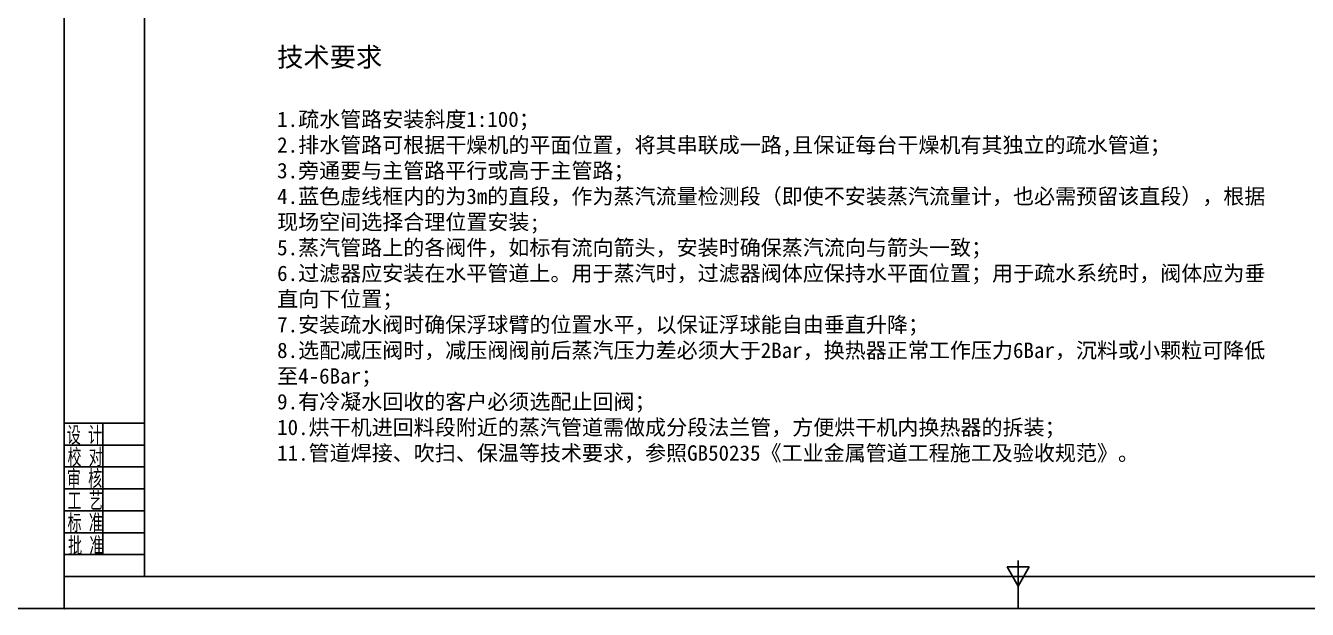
# Model space of a CAD drawing. Extents: x -681219 to -550379, y -242630 to -158199.
# Drawn here: x -615799 to -593224, y -181987 to -171694 of the extents above; entities that cross this region are included whole.
import ezdxf

# ---------------------------------------------------------------- set-up
doc = ezdxf.new("R2010")
doc.units = 0
doc.header["$LTSCALE"] = 1000
doc.layers.get('0').update_dxf_attribs({"linetype": 'CONTINUOUS'})
for name, color, linetype in [('01', 7, 'CONTINUOUS'), ('02', 1, 'CONTINUOUS'), ('11', 3, 'CONTINUOUS')]:
    doc.layers.add(name, color=color, linetype=linetype)
doc.styles.add('常规', font='')
doc.styles.get('常规').set_extended_font_data('SimSun')

# ---------------------------------------------------------------- blocks, each defined once
blk = doc.blocks.new('Z_Z_Z')
at = {"layer": '01'}
for p, q in [((-25, 47.8), (0, 47.8)), ((-13, 6.83), (-13, 47.8)), ((-25, 6.83), (0, 6.83))]:
    blk.add_line(p, q, dxfattribs=at)
at = {"layer": '02'}
for p, q in [((-25, 40.98), (0, 40.98)), ((-25, 34.15), (0, 34.15)), ((-25, 27.32), (0, 27.32)), ((-25, 20.49), (0, 20.49)), ((-25, 13.66), (0, 13.66)), ((-25, 0), (0, 0))]:
    blk.add_line(p, q, dxfattribs=at)
at = {"layer": '11', "width": 0.67}
for s, p in [('设 计', (-24.19, 41.65)), ('校 对', (-23.98, 34.76)), ('审 核', (-24.19, 28.09)), ('工 艺', (-23.98, 21.21)), ('标 准', (-23.98, 14.32)), ('批 准', (-23.78, 7.23))]:
    blk.add_text(s, height=5, dxfattribs=at).set_placement(p)
blk = doc.blocks.new('*U7')
at = {"layer": '01'}
for points in [[(25, 410), (25, 10)], [(25, 10), (584, 10)]]:
    blk.add_lwpolyline(points, dxfattribs=at)
at = {"layer": '01', "const_width": 0.5}
blk.add_lwpolyline([(297, 0), (297, 15)], dxfattribs=at)
at = {"layer": '02'}
for p, q in [((293.54, 13), (300.46, 13)), ((297, 7), (293.54, 13)), ((300.46, 13), (297, 7))]:
    blk.add_line(p, q, dxfattribs=at)
for points in [[(0, 420), (0, 0)], [(0, 0), (594, 0)]]:
    blk.add_lwpolyline(points, dxfattribs=at)

msp = doc.modelspace()

# ---------------------------------------------------------------- linework, layer by layer
at = {"color": 7, "linetype": 'Continuous'}
msp.add_line((-592264.3079, -181407.1087), (-602447.1651, -181407.1087), dxfattribs=at)
msp.add_line((-592264.3079, -181407.1087), (-602447.1651, -181407.1087), dxfattribs=at)
msp.add_lwpolyline([(-646107.2391, -158212.8229), (-615119.1651, -158212.8229), (-615119.1651, -181972.8229), (-646107.2391, -181972.8229)], close=True)
at = {"layer": '01', "ltscale": 1.25}
msp.add_point((-615118.8867, -181972.5446), dxfattribs=at)

# ---------------------------------------------------------------- block references
at = {"xscale": 56.57142857142856, "yscale": 56.57142857142856, "zscale": 56.57142857142856}
msp.add_blockref('Z_Z_Z', (-613704.8793, -181407.1087), dxfattribs=at)
at = {"layer": '01', "xscale": 56.57142857142857, "yscale": 56.57142857142857, "zscale": 56.57142857142857}
msp.add_blockref('*U7', (-615119.1651, -181972.8229), dxfattribs=at)

# ---------------------------------------------------------------- texts
at = {"layer": '01', "insert": (-611369.4893, -172077.6229), "char_height": 339.428571, "width": 17391.69571, "attachment_point": 1, "style": '常规'}
msp.add_mtext('\\pt24.66667,28.66667,29.33333,30;技术要求\\P\\pt0;\\P\\pt0;{\\H0.80000x;1.疏水管路安装斜度1:100；}\\P\\pt0;{\\H0.80000x;2.排水管路可根据干燥机的平面位置，将其串联成一路,且保证每台干燥机有其独立的疏水管道；}\\P\\pt0;{\\H0.80000x;3.旁通要与主管路平行或高于主管路；}\\P\\pt0;{\\H0.80000x;4.蓝色虚线框内的为3m的直段，作为蒸汽流量检测段（即使不安装蒸汽流量计，也必需预留该直段），}{\\H0.80000x;根据现场空间选择合理位置安装;}\\P\\pt0;{\\H0.80000x;5.蒸汽管路上的各阀件，如标有流向箭头，安装时确保蒸汽流向与箭头一致；}\\P\\pt0;{\\H0.80000x;6.过滤器应安装在水平管道上。用于蒸汽时，过滤器阀体应保持水平面位置；用于疏水系统时，阀体}{\\H0.80000x;应为垂直向下位置；}\\P\\pt0;{\\H0.80000x;7.安装疏水阀时确保浮球臂的位置水平，以保证浮球能自由垂直升降；}\\P\\pt0;{\\H0.80000x;8.选配减压阀时，减压阀阀前后蒸汽压力差必须大于2Bar，换热器正常工作压力6Bar，沉料或小颗粒}{\\H0.80000x;可降低至4-6Bar；}\\P\\pt0;{\\H0.80000x;9.有冷凝水回收的客户必须选配止回阀；}\\P\\pt0;{\\H0.80000x;10.烘干机进回料段附近的蒸汽管道需做成分段法兰管，方便烘干机内换热器的拆装；}\\P\\pt0;{\\H0.80000x;11.管道焊接、吹扫、保温等技术要求，参照GB50235《工业金属管道工程施工及验收规范》。}', dxfattribs=at)

doc.saveas('drawing.dxf')
